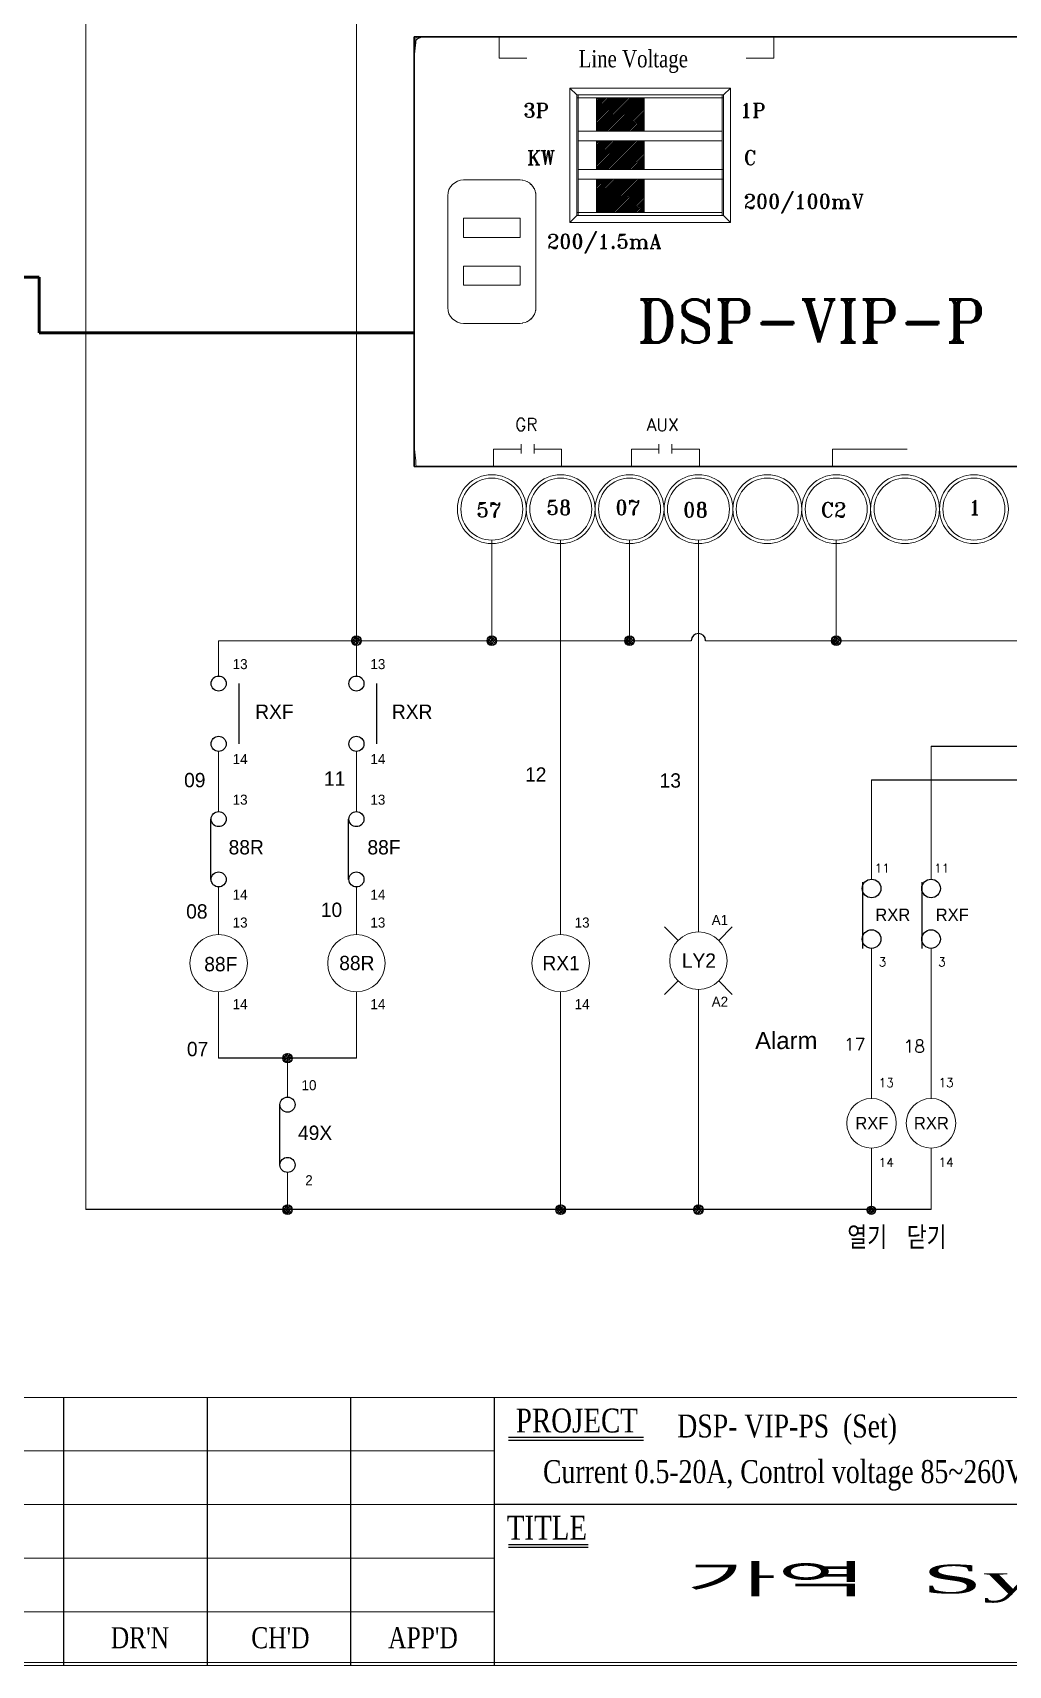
# Model space of a CAD drawing. Header units: millimetres. Extents: x 54 to 1685, y 68 to 1015.
# Drawn here: x 154.6 to 256.5, y 386.7 to 557.3 of the extents above; entities that cross this region are included whole.
import ezdxf
from ezdxf.enums import TextEntityAlignment as Align

# ---------------------------------------------------------------- set-up
doc = ezdxf.new("R2010")
doc.units = ezdxf.units.MM
for name, color, linetype in [('10', 1, 'Continuous'), ('40', 7, 'Continuous'), ('70', 7, 'Continuous')]:
    doc.layers.add(name, color=color, linetype=linetype)
doc.styles.add('ROMANS', font='romans')
doc.styles.add('SS', font='batang.ttc', dxfattribs={"width": 0.8})
doc.styles.get("Standard").update_dxf_attribs({"font": 'BareunDotumPro1.ttf'})
doc.styles.add('STYLE2', font='romant.shx')
doc.styles.add('굴림체', font='gulim.ttc')

msp = doc.modelspace()

# ---------------------------------------------------------------- hatches: boundary and pattern name
at = {"layer": '70', "lineweight": 15}
h = msp.add_hatch(dxfattribs=at)
h.set_pattern_fill('ANSI31', color=256, style=0)
h.set_pattern_definition([(45, (-2939.4911, 12864.07141), (-0.0883883476, 0.0883883476), [])])
h.paths.add_polyline_path([(218.472, 550.506), (213.472, 550.506), (213.472, 547.006), (218.472, 547.006)])
h.paths.add_polyline_path([(218.472, 546.006), (213.472, 546.006), (213.472, 543.01), (218.472, 543.01)])
h.paths.add_polyline_path([(218.472, 542.01), (213.472, 542.01), (213.472, 538.51), (218.472, 538.51)])
at = {"layer": '70'}
h = msp.add_hatch(dxfattribs=at)
h.set_pattern_fill('ANSI33', color=256, style=0)
h.set_pattern_definition([(45, (994.20314, 221.32084), (-0.176776695, 0.176776695), []), (45, (994.37992, 221.32084), (-0.176776695, 0.176776695), [0.125, -0.0625])])
h.paths.add_polyline_path([(188.395, 494.284, 0.4142136), (187.895, 493.784, 0.4142136), (188.395, 493.284)])
h.paths.add_polyline_path([(188.395, 494.284), (188.395, 493.784), (188.895, 493.784, 0.4142136)])
h.paths.add_polyline_path([(188.895, 493.784), (188.395, 493.784), (188.395, 493.284, 0.4142136)])
h = msp.add_hatch(dxfattribs=at)
h.set_pattern_fill('ANSI33', color=256, style=0)
h.set_pattern_definition([(45, (1008.35243, 221.32084), (-0.176776695, 0.176776695), []), (45, (1008.5292, 221.32084), (-0.176776695, 0.176776695), [0.125, -0.0625])])
h.paths.add_polyline_path([(202.545, 494.284, 0.4142136), (202.045, 493.784, 0.4142136), (202.545, 493.284)])
h.paths.add_polyline_path([(202.545, 494.284), (202.545, 493.784), (203.045, 493.784, 0.4142136)])
h.paths.add_polyline_path([(203.045, 493.784), (202.545, 493.784), (202.545, 493.284, 0.4142136)])
h = msp.add_hatch(dxfattribs=at)
h.set_pattern_fill('ANSI33', color=256, style=0)
h.set_pattern_definition([(45, (1022.75429, 221.32084), (-0.176776695, 0.176776695), []), (45, (1022.93106, 221.32084), (-0.176776695, 0.176776695), [0.125, -0.0625])])
h.paths.add_polyline_path([(216.946, 494.284, 0.4142136), (216.446, 493.784, 0.4142136), (216.946, 493.284)])
h.paths.add_polyline_path([(216.946, 494.284), (216.946, 493.784), (217.446, 493.784, 0.4142136)])
h.paths.add_polyline_path([(217.446, 493.784), (216.946, 493.784), (216.946, 493.284, 0.4142136)])
h = msp.add_hatch(dxfattribs=at)
h.set_pattern_fill('ANSI33', color=256, style=0)
h.set_pattern_definition([(45, (1044.35248, 221.32084), (-0.176776695, 0.176776695), []), (45, (1044.52926, 221.32084), (-0.176776695, 0.176776695), [0.125, -0.0625])])
h.paths.add_polyline_path([(238.545, 494.284, 0.4142136), (238.045, 493.784, 0.4142136), (238.545, 493.284)])
h.paths.add_polyline_path([(238.545, 494.284), (238.545, 493.784), (239.045, 493.784, 0.4142136)])
h.paths.add_polyline_path([(239.045, 493.784), (238.545, 493.784), (238.545, 493.284, 0.4142136)])
h = msp.add_hatch(dxfattribs=at)
h.set_pattern_fill('ANSI33', color=256, style=0)
h.set_pattern_definition([(45, (987.00314, 177.70263), (-0.176776695, 0.176776695), []), (45, (987.17992, 177.70263), (-0.176776695, 0.176776695), [0.125, -0.0625])])
h.paths.add_polyline_path([(181.195, 450.666, 0.4142136), (180.695, 450.166, 0.4142136), (181.195, 449.666)])
h.paths.add_polyline_path([(181.195, 450.666), (181.195, 450.166), (181.695, 450.166, 0.4142136)])
h.paths.add_polyline_path([(181.695, 450.166), (181.195, 450.166), (181.195, 449.666, 0.4142136)])
h = msp.add_hatch(dxfattribs=at)
h.set_pattern_fill('ANSI33', color=256, style=0)
h.set_pattern_definition([(45, (987.00314, 161.87537), (-0.176776695, 0.176776695), []), (45, (987.17992, 161.87537), (-0.176776695, 0.176776695), [0.125, -0.0625])])
h.paths.add_polyline_path([(181.195, 434.839, 0.4142136), (180.695, 434.339, 0.4142136), (181.195, 433.839)])
h.paths.add_polyline_path([(181.195, 434.839), (181.195, 434.339), (181.695, 434.339, 0.4142136)])
h.paths.add_polyline_path([(181.695, 434.339), (181.195, 434.339), (181.195, 433.839, 0.4142136)])
h = msp.add_hatch(dxfattribs=at)
h.set_pattern_fill('ANSI33', color=256, style=0)
h.set_pattern_definition([(45, (1015.55062, 161.87537), (-0.176776695, 0.176776695), []), (45, (1015.7274, 161.87537), (-0.176776695, 0.176776695), [0.125, -0.0625])])
h.paths.add_polyline_path([(209.743, 434.839, 0.4142136), (209.243, 434.339, 0.4142136), (209.743, 433.839)])
h.paths.add_polyline_path([(209.743, 434.839), (209.743, 434.339), (210.243, 434.339, 0.4142136)])
h.paths.add_polyline_path([(210.243, 434.339), (209.743, 434.339), (209.743, 433.839, 0.4142136)])
h = msp.add_hatch(dxfattribs=at)
h.set_pattern_fill('ANSI33', color=256, style=0)
h.set_pattern_definition([(45, (1029.95298, 161.87537), (-0.176776695, 0.176776695), []), (45, (1030.12976, 161.87537), (-0.176776695, 0.176776695), [0.125, -0.0625])])
h.paths.add_polyline_path([(224.145, 434.839, 0.4142136), (223.645, 434.339, 0.4142136), (224.145, 433.839)])
h.paths.add_polyline_path([(224.145, 434.839), (224.145, 434.339), (224.645, 434.339, 0.4142136)])
h.paths.add_polyline_path([(224.645, 434.339), (224.145, 434.339), (224.145, 433.839, 0.4142136)])
h = msp.add_hatch(dxfattribs=at)
h.set_pattern_fill('ANSI33', color=256, scale=0.864, style=0)
h.set_pattern_definition([(45, (938.43898, 198.87297), (-0.152735065, 0.152735065), []), (45, (938.59171, 198.87297), (-0.152735065, 0.152735065), [0.108, -0.054])])
h.paths.add_polyline_path([(242.221, 434.713, 0.4142136), (241.789, 434.281, 0.4142136), (242.221, 433.849)])
h.paths.add_polyline_path([(242.221, 434.713), (242.221, 434.281), (242.653, 434.281, 0.4142136)])
h.paths.add_polyline_path([(242.653, 434.281), (242.221, 434.281), (242.221, 433.849, 0.4142136)])

# ---------------------------------------------------------------- linework, layer by layer
at = {"color": 7, "lineweight": 30}
for p, q in [((347.454, 556.89), (194.415, 556.89)), ((194.415, 556.89), (194.415, 511.971)), ((194.415, 511.971), (347.454, 511.971))]:
    msp.add_line(p, q, dxfattribs=at)
at = {"color": 7, "lineweight": 15}
for p, q in [((210.719, 537.489), (210.719, 551.527)), ((210.719, 551.527), (227.492, 551.527)), ((211.439, 550.806), (210.719, 551.527)), ((226.772, 550.806), (227.492, 551.527)), ((227.492, 551.527), (227.492, 537.489)), ((211.439, 538.21), (211.439, 550.806)), ((211.439, 550.806), (226.772, 550.806)), ((211.439, 550.506), (226.772, 550.506)), ((211.589, 538.21), (211.589, 550.806)), ((218.472, 547.006), (218.472, 550.506)), ((226.622, 550.806), (226.622, 538.21)), ((226.772, 550.806), (226.772, 538.21)), ((211.589, 547.006), (226.622, 547.006)), ((211.589, 546.006), (226.622, 546.006)), ((218.472, 543.01), (218.472, 546.006)), ((226.772, 543.01), (211.589, 543.01)), ((199.594, 541.921), (205.504, 541.921)), ((226.772, 542.01), (211.589, 542.01)), ((218.472, 538.51), (218.472, 542.01)), ((197.939, 528.596), (197.939, 540.265)), ((207.16, 540.265), (207.16, 528.596)), ((211.439, 538.21), (210.719, 537.489)), ((227.492, 537.489), (210.719, 537.489)), ((226.622, 538.51), (211.439, 538.51)), ((226.772, 538.21), (211.439, 538.21)), ((226.772, 538.21), (227.492, 537.489)), ((205.504, 526.94), (199.594, 526.94))]:
    msp.add_line(p, q, dxfattribs=at)
at = {"color": 7, "lineweight": 0}
for p, q in [((199.594, 537.921), (205.504, 537.921)), ((199.594, 535.921), (205.504, 535.921)), ((199.594, 532.921), (205.504, 532.921)), ((199.594, 530.921), (205.504, 530.921))]:
    msp.add_line(p, q, dxfattribs=at)
at = {"color": 0, "lineweight": 15}
for p, q in [((224.145, 503.928), (224.145, 463.353)), ((173.995, 493.784), (173.995, 490.092)), ((188.395, 493.784), (188.395, 490.092)), ((173.995, 482.217), (173.995, 475.931)), ((188.395, 482.217), (188.395, 475.931)), ((173.995, 468.056), (173.995, 463.09)), ((188.395, 468.056), (188.395, 463.09)), ((173.995, 457.09), (173.995, 450.166)), ((188.395, 457.09), (188.395, 450.166)), ((209.743, 457.09), (209.743, 434.339)), ((181.195, 450.166), (181.195, 446.098)), ((181.195, 438.223), (181.195, 434.339))]:
    msp.add_line(p, q, dxfattribs=at)
at = {"color": 0}
for p, q in [((176.089, 489.305), (176.089, 483.005)), ((190.489, 489.305), (190.489, 483.005)), ((173.147, 475.143), (173.147, 468.843)), ((187.547, 475.143), (187.547, 468.843)), ((241.285, 468.545), (241.285, 461.636)), ((247.505, 468.545), (247.505, 461.636)), ((180.347, 445.311), (180.347, 439.011))]:
    msp.add_line(p, q, dxfattribs=at)
for p, q in [((248.454, 482.776), (291.018, 482.776)), ((242.234, 479.246), (278.579, 479.246)), ((222.023, 462.474), (220.609, 463.888)), ((226.266, 462.474), (227.68, 463.888)), ((220.609, 456.817), (222.023, 458.232)), ((227.68, 456.817), (226.266, 458.232)), ((188.395, 450.166), (173.995, 450.166)), ((248.454, 434.339), (160.105, 434.339))]:
    msp.add_line(p, q)
at = {"color": 7, "lineweight": 15}
for centre, radius in [((202.549, 507.528), 3.599), ((202.549, 507.528), 3.239), ((209.748, 507.528), 3.599), ((209.747, 507.528), 3.239), ((216.946, 507.528), 3.599), ((216.946, 507.528), 3.239), ((224.145, 507.528), 3.599), ((224.145, 507.528), 3.239), ((231.343, 507.528), 3.599), ((231.343, 507.528), 3.239), ((238.542, 507.528), 3.599), ((238.541, 507.528), 3.239), ((245.74, 507.528), 3.599), ((245.74, 507.528), 3.239), ((252.938, 507.528), 3.599), ((252.938, 507.528), 3.239)]:
    msp.add_circle(centre, radius, dxfattribs=at)
at = {"color": 0}
for centre, radius in [((173.995, 489.305), 0.787), ((188.395, 489.305), 0.787), ((173.995, 483.005), 0.787), ((188.395, 483.005), 0.787), ((173.995, 475.143), 0.787), ((188.395, 475.143), 0.787), ((173.995, 468.843), 0.787), ((188.395, 468.843), 0.787), ((242.239, 467.897), 0.972), ((248.458, 467.897), 0.972), ((242.239, 462.608), 0.972), ((248.458, 462.608), 0.972), ((181.195, 445.311), 0.787), ((181.195, 439.011), 0.787)]:
    msp.add_circle(centre, radius, dxfattribs=at)
at = {"color": 7, "lineweight": 30}
msp.add_arc((195.415, 555.89), 1, 90, 180, dxfattribs=at)
msp.add_arc((224.144, 493.784), 0.746, 0, 180)
at = {"color": 7, "lineweight": 15}
for points in [[(194.654, 556.89), (194.564, 556.085), (194.485, 555.279), (194.415, 554.472)], [(199.594, 541.921), (198.68, 541.921), (197.939, 541.179), (197.939, 540.265)], [(197.939, 528.596), (197.939, 527.682), (198.68, 526.94), (199.594, 526.94)], [(194.415, 514.39), (194.485, 513.582), (194.564, 512.776), (194.654, 511.971)]]:
    msp.add_open_spline(points, degree=3, dxfattribs=at)
for points, knots in [([(207.16, 540.265), (207.071, 541.037), (207.233, 540.013), (207.079, 540.777), (206.756, 541.485), (207.226, 540.562), (206.844, 541.238), (206.318, 541.811), (207.051, 541.08), (206.477, 541.604), (205.801, 541.987), (206.724, 541.517), (206.016, 541.84), (205.253, 541.994), (206.276, 541.832), (205.504, 541.921)], [0, 0, 0, 0, 1, 1, 1, 2, 2, 2, 3, 3, 3, 4, 4, 4, 5, 5, 5, 5]), ([(205.504, 526.94), (206.276, 527.029), (205.253, 526.867), (206.016, 527.021), (206.724, 527.344), (205.801, 526.875), (206.477, 527.257), (207.051, 527.782), (206.318, 527.05), (206.844, 527.622), (207.226, 528.3), (206.756, 527.377), (207.079, 528.084), (207.233, 528.847), (207.071, 527.823), (207.16, 528.596)], [0, 0, 0, 0, 1, 1, 1, 2, 2, 2, 3, 3, 3, 4, 4, 4, 5, 5, 5, 5]), ([(194.424, 518.625), (194.424, 518.62), (194.42, 518.617), (194.415, 518.617), (194.41, 518.617), (194.406, 518.62), (194.406, 518.625), (194.406, 518.63), (194.41, 518.634), (194.415, 518.634), (194.42, 518.634), (194.424, 518.63), (194.424, 518.625)], [0, 0, 0, 0, 1, 1, 1, 2, 2, 2, 3, 3, 3, 4, 4, 4, 4])]:
    msp.add_open_spline(points, degree=3, knots=knots, dxfattribs=at)
at = {"layer": '10', "color": 0}
for p, q in [((204.292, 410.26), (218.4, 410.26)), ((204.292, 399.06), (212.628, 399.06))]:
    msp.add_line(p, q, dxfattribs=at)
at = {"layer": '40', "color": 0}
for p, q in [((157.792, 414.728), (157.792, 386.728)), ((172.792, 414.728), (172.792, 386.728)), ((187.792, 414.728), (187.792, 386.728)), ((202.792, 414.728), (202.792, 386.728)), ((292.792, 403.528), (202.792, 403.528))]:
    msp.add_line(p, q, dxfattribs=at)
at = {"layer": '40', "color": 0, "lineweight": 13}
for p, q in [((202.792, 409.128), (62.792, 409.128)), ((202.792, 403.528), (62.792, 403.528)), ((202.792, 397.928), (62.792, 397.928)), ((202.792, 392.328), (62.792, 392.328))]:
    msp.add_line(p, q, dxfattribs=at)
at = {"layer": '70', "lineweight": 15}
for p, q in [((188.395, 493.784), (188.394, 631.362)), ((160.105, 434.339), (160.102, 625.585)), ((203.327, 554.658), (203.327, 556.89)), ((232.029, 554.658), (232.029, 556.89)), ((206.207, 554.658), (203.327, 554.658)), ((229.149, 554.658), (232.029, 554.658)), ((202.732, 513.798), (202.732, 511.971)), ((205.612, 513.798), (202.732, 513.798)), ((205.612, 514.302), (205.612, 513.325)), ((206.96, 514.302), (206.96, 513.325)), ((206.96, 513.798), (209.84, 513.798)), ((209.84, 513.798), (209.84, 511.971)), ((220.014, 513.798), (217.134, 513.798)), ((217.134, 513.798), (217.134, 511.971)), ((220.014, 514.302), (220.014, 513.325)), ((221.362, 514.302), (221.362, 513.325)), ((221.362, 513.798), (224.242, 513.798)), ((224.242, 513.798), (224.242, 511.971)), ((238.145, 513.798), (238.145, 511.971)), ((245.958, 513.798), (238.145, 513.798)), ((202.545, 493.784), (202.544, 504.288)), ((209.743, 463.09), (209.743, 504.288)), ((216.946, 493.784), (216.946, 504.288)), ((224.145, 499.971), (224.144, 504.288)), ((238.545, 499.971), (238.545, 504.288)), ((238.545, 499.971), (238.545, 504.288)), ((238.545, 499.971), (238.545, 493.784)), ((173.995, 493.784), (223.398, 493.784)), ((224.89, 493.784), (261.223, 493.784)), ((248.454, 482.776), (248.454, 468.869)), ((242.234, 479.246), (242.234, 468.869)), ((242.234, 461.636), (242.234, 445.956)), ((248.454, 461.636), (248.454, 445.956)), ((224.145, 434.339), (224.144, 457.353)), ((242.235, 434.339), (242.234, 440.772)), ((248.454, 434.339), (248.454, 440.772))]:
    msp.add_line(p, q, dxfattribs=at)
at = {"layer": '70', "lineweight": 13}
for p, q in [((213.472, 550.506), (213.472, 547.006)), ((213.472, 546.006), (213.472, 543.01)), ((213.472, 542.01), (213.472, 538.51)), ((199.594, 537.921), (199.594, 535.921)), ((205.504, 537.921), (205.504, 535.921)), ((199.594, 532.921), (199.594, 530.921)), ((205.504, 532.921), (205.504, 530.921))]:
    msp.add_line(p, q, dxfattribs=at)
at = {"layer": '70', "linetype": 'ByBlock', "lineweight": 50}
for p, q in [((147.513, 531.766), (155.219, 531.766)), ((155.219, 531.766), (155.219, 525.933)), ((155.219, 525.933), (194.415, 525.933))]:
    msp.add_line(p, q, dxfattribs=at)
at = {"layer": '70', "color": 0, "lineweight": 13}
msp.add_line((62.792, 414.728), (442.792, 414.728), dxfattribs=at)
at = {"layer": '70', "color": 0}
for p, q in [((204.292, 410.56), (218.4, 410.56)), ((204.292, 399.36), (212.628, 399.36))]:
    msp.add_line(p, q, dxfattribs=at)
at = {"layer": '70', "color": 0, "lineweight": 13}
for points in [[(442.792, 386.728), (62.792, 386.728), (62.792, 656.728), (442.792, 656.728)], [(442.492, 387.028), (63.092, 387.028), (63.092, 656.428), (442.492, 656.428)]]:
    msp.add_lwpolyline(points, close=True, dxfattribs=at)
at = {"layer": '70'}
for centre, radius in [((188.395, 493.784), 0.5), ((202.545, 493.784), 0.5), ((216.946, 493.784), 0.5), ((238.545, 493.784), 0.5), ((181.195, 450.166), 0.5), ((181.195, 434.339), 0.5), ((209.743, 434.339), 0.5), ((224.145, 434.339), 0.5), ((242.221, 434.281), 0.432)]:
    msp.add_circle(centre, radius, dxfattribs=at)
at = {"layer": '70', "lineweight": 15}
for centre, radius in [((173.995, 460.09), 3), ((188.395, 460.09), 3), ((209.743, 460.09), 3), ((224.145, 460.353), 3), ((242.235, 443.364), 2.592), ((248.454, 443.364), 2.592)]:
    msp.add_circle(centre, radius, dxfattribs=at)

# ---------------------------------------------------------------- texts
at = {"color": 0, "width": 0.8}
for s, height, style, p in [('Line Voltage', 1.8, 'SS', (211.631, 553.687)), ('열기', 2.0736, '굴림체', (239.699, 430.458)), ('닫기', 2.0736, '굴림체', (245.918, 430.458)), ('DSP- VIP-PS  (Set) ', 2.4, 'SS', (221.931, 410.536)), ('Current 0.5-20A, Control voltage 85~260VAC (110~340VDC)', 2.4, 'SS', (207.897, 405.769))]:
    msp.add_text(s, height=height, dxfattribs=dict(at, style=style)).set_placement(p)
at = {"color": 0, "style": 'STYLE2'}
for s, height, p in [('3P', 1.4866, (205.841, 548.449)), ('1P', 1.4866, (228.492, 548.449)), ('KW', 1.4866, (206.222, 543.504)), ('C ', 1.4866, (228.873, 543.504)), ('200/100mV', 1.4866, (228.873, 538.94)), ('200/1.5mA', 1.4866, (208.316, 534.757)), ('DSP-VIP-P', 4.4813, (217.708, 524.937)), ('GR', 1.3032, (204.983, 515.717)), ('AUX', 1.3032, (218.731, 515.696)), ('58', 1.5253, (208.246, 506.938)), ('07', 1.5253, (215.448, 506.938)), ('1', 1.525, (252.377, 506.938)), ('57', 1.5253, (200.927, 506.684)), ('08', 1.5253, (222.529, 506.684)), ('C2', 1.5253, (236.929, 506.684)), ('11', 0.9225, (242.558, 469.552)), ('11', 0.9225, (248.777, 469.552)), ('3', 0.923, (242.982, 459.755)), ('3', 0.923, (249.201, 459.755)), ('17', 1.3179, (239.347, 450.954)), ('18', 1.3179, (245.566, 450.753)), ('13', 0.9225, (242.982, 447.137)), ('13', 0.9225, (249.24, 447.153)), ('14', 0.9225, (242.982, 438.802)), ('14', 0.9225, (249.24, 438.818))]:
    msp.add_text(s, height=height, dxfattribs=at).set_placement(p)
at = {"color": 0, "linetype": 'Continuous'}
for s, height, p in [('13', 1.05, (176.239, 491.337)), ('13', 1.05, (190.639, 491.337)), ('RXF', 1.5, (179.821, 486.364)), ('RXR', 1.5, (194.221, 486.364)), ('14', 1.05, (176.239, 481.414)), ('14', 1.05, (190.639, 481.414)), ('13', 1.05, (176.239, 477.175)), ('13', 1.05, (190.639, 477.175)), ('88R', 1.5, (176.878, 472.202)), ('88F', 1.5, (191.278, 472.202)), ('14', 1.05, (176.239, 467.252)), ('14', 1.05, (190.639, 467.252)), ('RXR', 1.296, (244.457, 465.142)), ('RXF', 1.296, (250.672, 465.142)), ('13', 1.05, (176.239, 464.335)), ('13', 1.05, (190.639, 464.335)), ('13', 1.05, (211.986, 464.335)), ('A1', 1.05, (226.388, 464.598)), ('88F', 1.5, (174.219, 459.989)), ('88R', 1.5, (188.44, 460.108)), ('RX1', 1.5, (209.788, 460.108)), ('LY2', 1.5, (224.19, 460.371)), ('14', 1.05, (176.239, 455.808)), ('14', 1.05, (190.639, 455.808)), ('14', 1.05, (211.986, 455.808)), ('A2', 1.05, (226.388, 456.071)), ('10', 1.05, (183.439, 447.343)), ('RXF', 1.296, (242.274, 443.38)), ('RXR', 1.296, (248.493, 443.38)), ('49X', 1.5, (184.078, 442.369)), ('2', 1.05, (183.439, 437.419))]:
    msp.add_text(s, height=height, dxfattribs=at).set_placement(p, align=Align.MIDDLE)
at = {"color": 3, "linetype": 'Continuous'}
for s, p in [('09', (171.502, 479.219)), ('11', (186.121, 479.371)), ('12', (207.138, 479.811)), ('13', (221.203, 479.18)), ('08', (171.718, 465.497)), ('10', (185.79, 465.667)), ('07', (171.794, 451.119))]:
    msp.add_text(s, height=1.5, dxfattribs=at).set_placement(p, align=Align.MIDDLE)
at = {"color": 0, "style": 'SS', "width": 2.314423}
msp.add_text('가역  System', height=3, dxfattribs=at).set_placement((222.844, 394.247), (281.105, 394.247), align=Align.FIT)
at = {"layer": '40', "color": 0, "style": 'SS', "width": 0.8}
for s, p in [("DR'N", (165.772, 388.513)), ("CH'D", (180.45, 388.513)), ("APP'D", (195.358, 388.513))]:
    msp.add_text(s, height=2.2, dxfattribs=at).set_placement(p, align=Align.CENTER)
at = {"layer": '70', "color": 0, "style": 'SS', "width": 0.8}
for s, p in [('PROJECT', (211.44, 411.056)), ('TITLE', (208.305, 399.856))]:
    msp.add_text(s, height=2.5, dxfattribs=at).set_placement(p, align=Align.CENTER)
at = {"layer": '70', "lineweight": 13, "insert": (230.068, 452.905), "char_height": 1.78504, "width": 15.39464, "attachment_point": 1, "style": 'ROMANS'}
msp.add_mtext('{\\fArial|b0|i0|c0|p34;Alarm}', dxfattribs=at)

doc.saveas('drawing.dxf')
